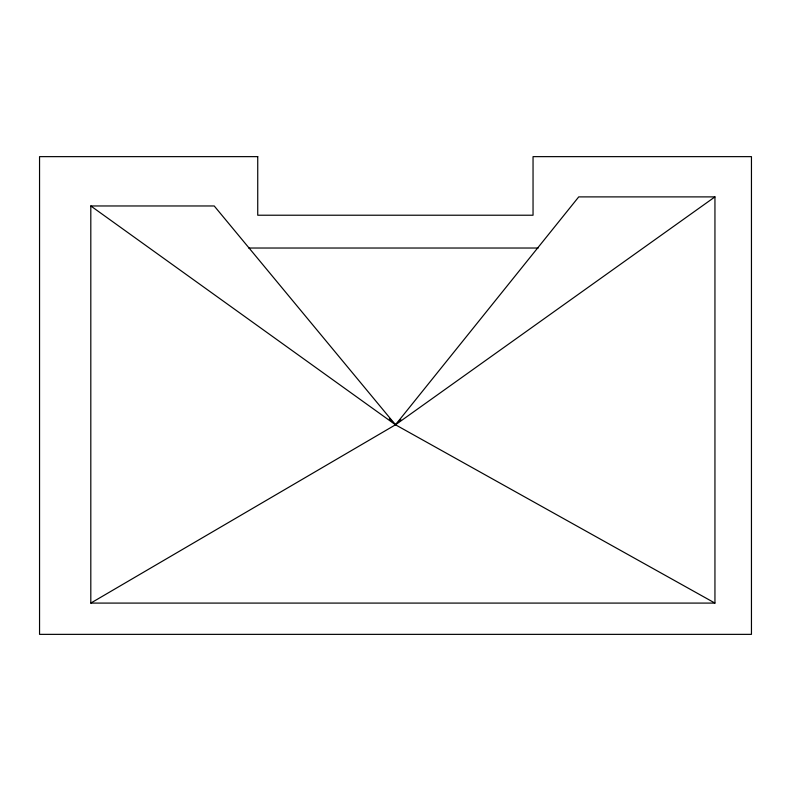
<?xml version="1.0" encoding="UTF-8"?>
<svg xmlns="http://www.w3.org/2000/svg" width="791" height="791" viewBox="0 0 791 791"><rect width="100%" height="100%" fill="white"/><g stroke="black" fill="none" stroke-linecap="round" stroke-linejoin="round"><path stroke-width="1.19" d="M400.839 419.645L395.5 424.787L90.807 603.088L90.807 205.967L214.223 205.967L395.5 424.787L714.945 603.088L714.945 196.89L578.735 196.89L395.5 424.787L90.807 205.967M714.945 196.89L395.5 424.787L389.31 418.755M248.75 248.028L538.147 248.028M90.807 603.088L714.945 603.088M257.737 156.638L39.55 156.638L39.55 634.362L751.45 634.362L751.45 156.638L533.045 156.638L533.045 215.221L257.737 215.221L257.737 156.638"/></g></svg>
